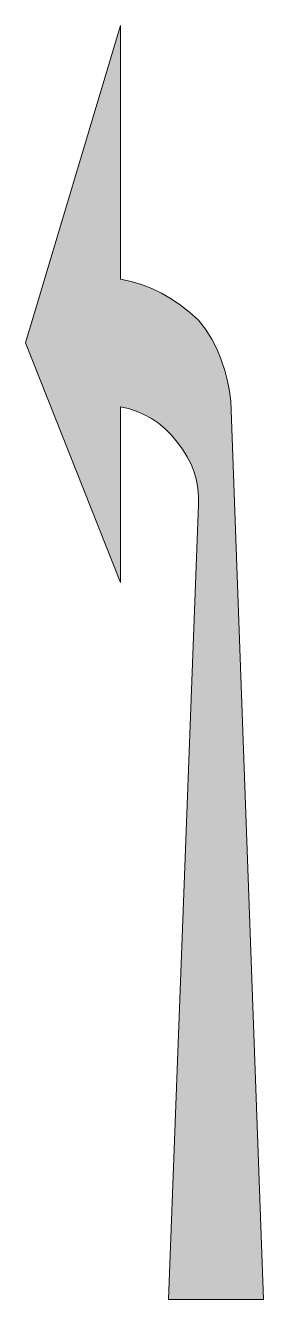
# Model space of a CAD drawing. Header units: metres. Extents: x 174 to 224, y 6 to 276.
import ezdxf

# ---------------------------------------------------------------- set-up
doc = ezdxf.new("R2010")
doc.units = ezdxf.units.M
doc.layers.add('FILL_WHITE_FFFFFF', color=7, linetype='Continuous', true_color=0xffffff)

msp = doc.modelspace()

# ---------------------------------------------------------------- hatches: boundary and pattern name
at = {"layer": 'FILL_WHITE_FFFFFF', "true_color": 0xffffff}
h = msp.add_hatch(color=7, dxfattribs=at)
h.dxf.hatch_style = 1
h.paths.add_polyline_path([(224.25, 6.45), (204.15, 6.45), (210.45, 174.75), (210.48, 176.45), (210.34, 178.16), (210.03, 179.88), (209.55, 181.57), (208.9, 183.25), (208.09, 184.87), (207.1, 186.45), (205.95, 187.95), (204.76, 189.44), (203.44, 190.77), (202.02, 191.93), (200.51, 192.94), (198.93, 193.79), (197.3, 194.49), (195.63, 195.04), (193.95, 195.45), (193.95, 158.25), (173.85, 208.95), (193.95, 276.15), (193.95, 222.45), (196.2, 221.94), (198.41, 221.29), (200.57, 220.47), (202.65, 219.45), (204.67, 218.26), (206.66, 216.94), (208.6, 215.44), (210.45, 213.75), (211.96, 211.85), (213.3, 209.77), (214.42, 207.59), (215.25, 205.35), (216.04, 203.1), (216.64, 200.89), (217.06, 198.73), (217.35, 196.65), (224.25, 6.45)])

# ---------------------------------------------------------------- linework, layer by layer
at = {"layer": 'FILL_WHITE_FFFFFF', "lineweight": 0, "true_color": 0xffffff}
msp.add_lwpolyline([(224.25, 6.45), (204.15, 6.45), (210.45, 174.75), (210.48, 176.45), (210.34, 178.16), (210.03, 179.88), (209.55, 181.57), (208.9, 183.25), (208.09, 184.87), (207.1, 186.45), (205.95, 187.95), (204.76, 189.44), (203.44, 190.77), (202.02, 191.93), (200.51, 192.94), (198.93, 193.79), (197.3, 194.49), (195.63, 195.04), (193.95, 195.45), (193.95, 158.25), (173.85, 208.95), (193.95, 276.15), (193.95, 222.45), (196.2, 221.94), (198.41, 221.29), (200.57, 220.47), (202.65, 219.45), (204.67, 218.26), (206.66, 216.94), (208.6, 215.44), (210.45, 213.75), (211.96, 211.85), (213.3, 209.77), (214.42, 207.59), (215.25, 205.35), (216.04, 203.1), (216.64, 200.89), (217.06, 198.73), (217.35, 196.65)], close=True, dxfattribs=at)

doc.saveas('drawing.dxf')
